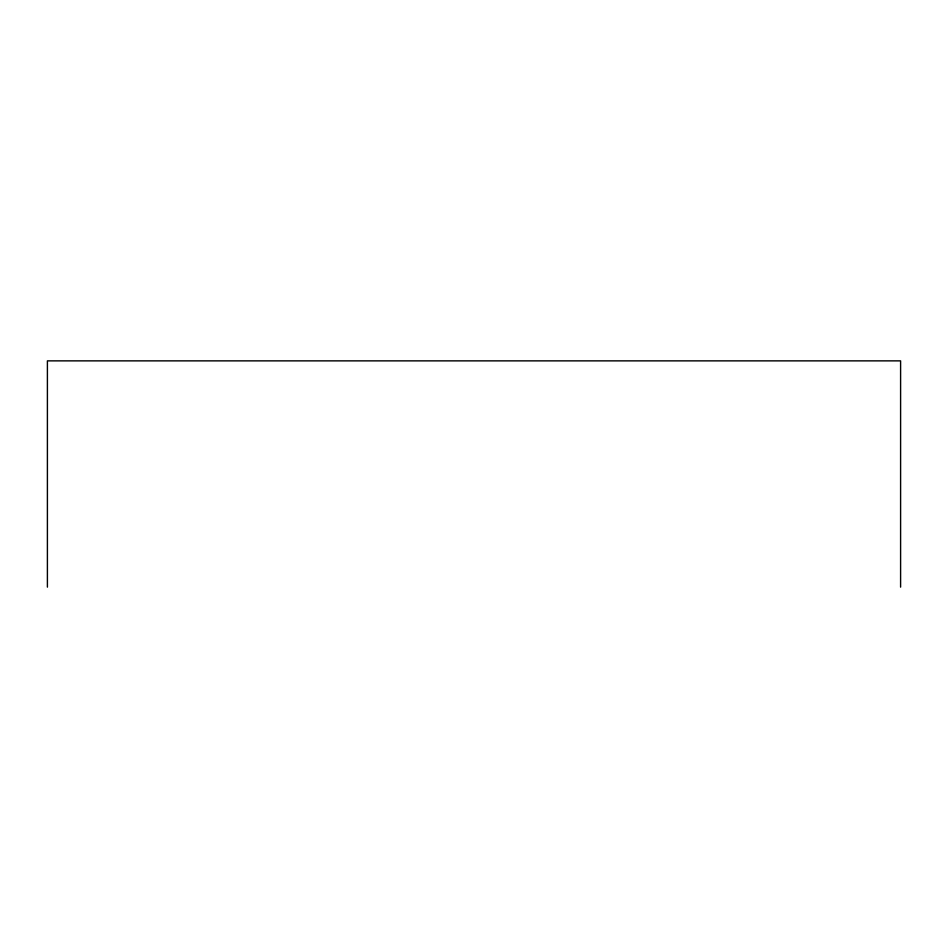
<?xml version="1.0" encoding="UTF-8"?>
<svg xmlns="http://www.w3.org/2000/svg" width="948" height="948" viewBox="0 0 948 948"><rect width="100%" height="100%" fill="white"/><g stroke="black" fill="none" stroke-linecap="round" stroke-linejoin="round"><path stroke-width="1.42" d="M900.6 587.132L900.6 360.868L47.4 360.868L47.4 587.132"/></g></svg>
